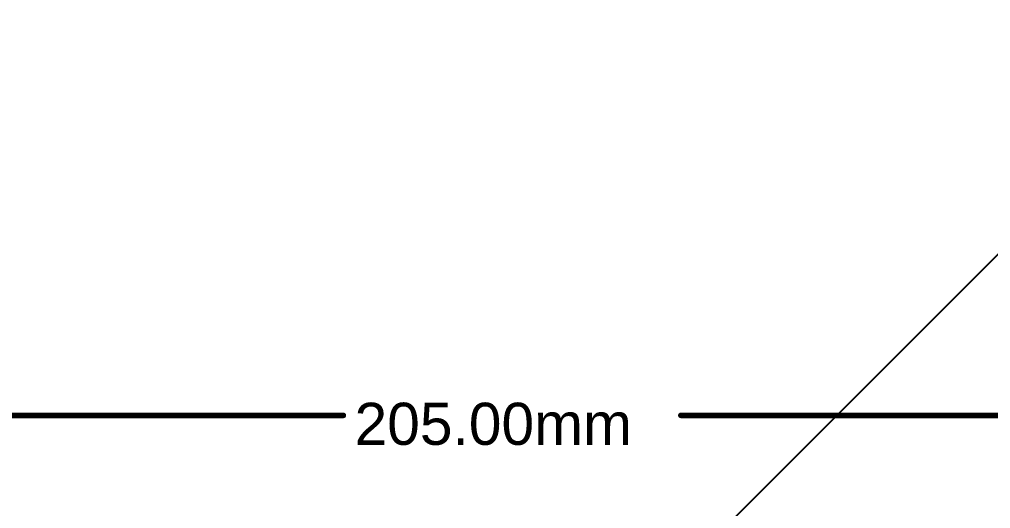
# Model space of a CAD drawing. Header units: millimetres. Extents: x 0 to 214, y 0 to 214.
# Drawn here: x 2.128 to 5.594, y 4.828 to 6.571 of the extents above; entities that cross this region are included whole.
import ezdxf

# ---------------------------------------------------------------- set-up
doc = ezdxf.new("R2010")
doc.units = ezdxf.units.MM
doc.header["$MEASUREMENT"] = 0
for name, color, linetype in [('BottomSolder', 6, 'Continuous'), ('Mechanical1', 6, 'Continuous'), ('TopSolder', 216, 'Continuous')]:
    doc.layers.add(name, color=color, linetype=linetype)
doc.styles.add('Arial', font='', dxfattribs={"height": 0.2})
doc.styles.get('Arial').set_extended_font_data('Arial')

msp = doc.modelspace()

# ---------------------------------------------------------------- linework, layer by layer
at = {"layer": 'BottomSolder'}
msp.add_line((0.0133, 0.1332), (214.0512, 213.9829), dxfattribs=at)
at = {"layer": 'Mechanical1', "const_width": 0.02}
for points in [[(-0.1093, 5.16), (3.2838, 5.16)], [(4.4884, 5.16), (7.9615, 5.16)]]:
    msp.add_lwpolyline(points, dxfattribs=at)
at = {"layer": 'Mechanical1', "const_width": 0.01}
for points in [[(3.2788, 5.16, 1), (3.2888, 5.16, 1)], [(4.4834, 5.16, 1), (4.4934, 5.16, 1)]]:
    msp.add_lwpolyline(points, format="xyb", close=True, dxfattribs=at)
at = {"layer": 'TopSolder'}
msp.add_line((0.0133, 0.1332), (214.0512, 213.9829), dxfattribs=at)

# ---------------------------------------------------------------- texts
at = {"layer": 'Mechanical1', "style": 'Arial'}
msp.add_text('205.00mm', height=0.15, dxfattribs=at).set_placement((3.3238, 5.055))

doc.saveas('drawing.dxf')
